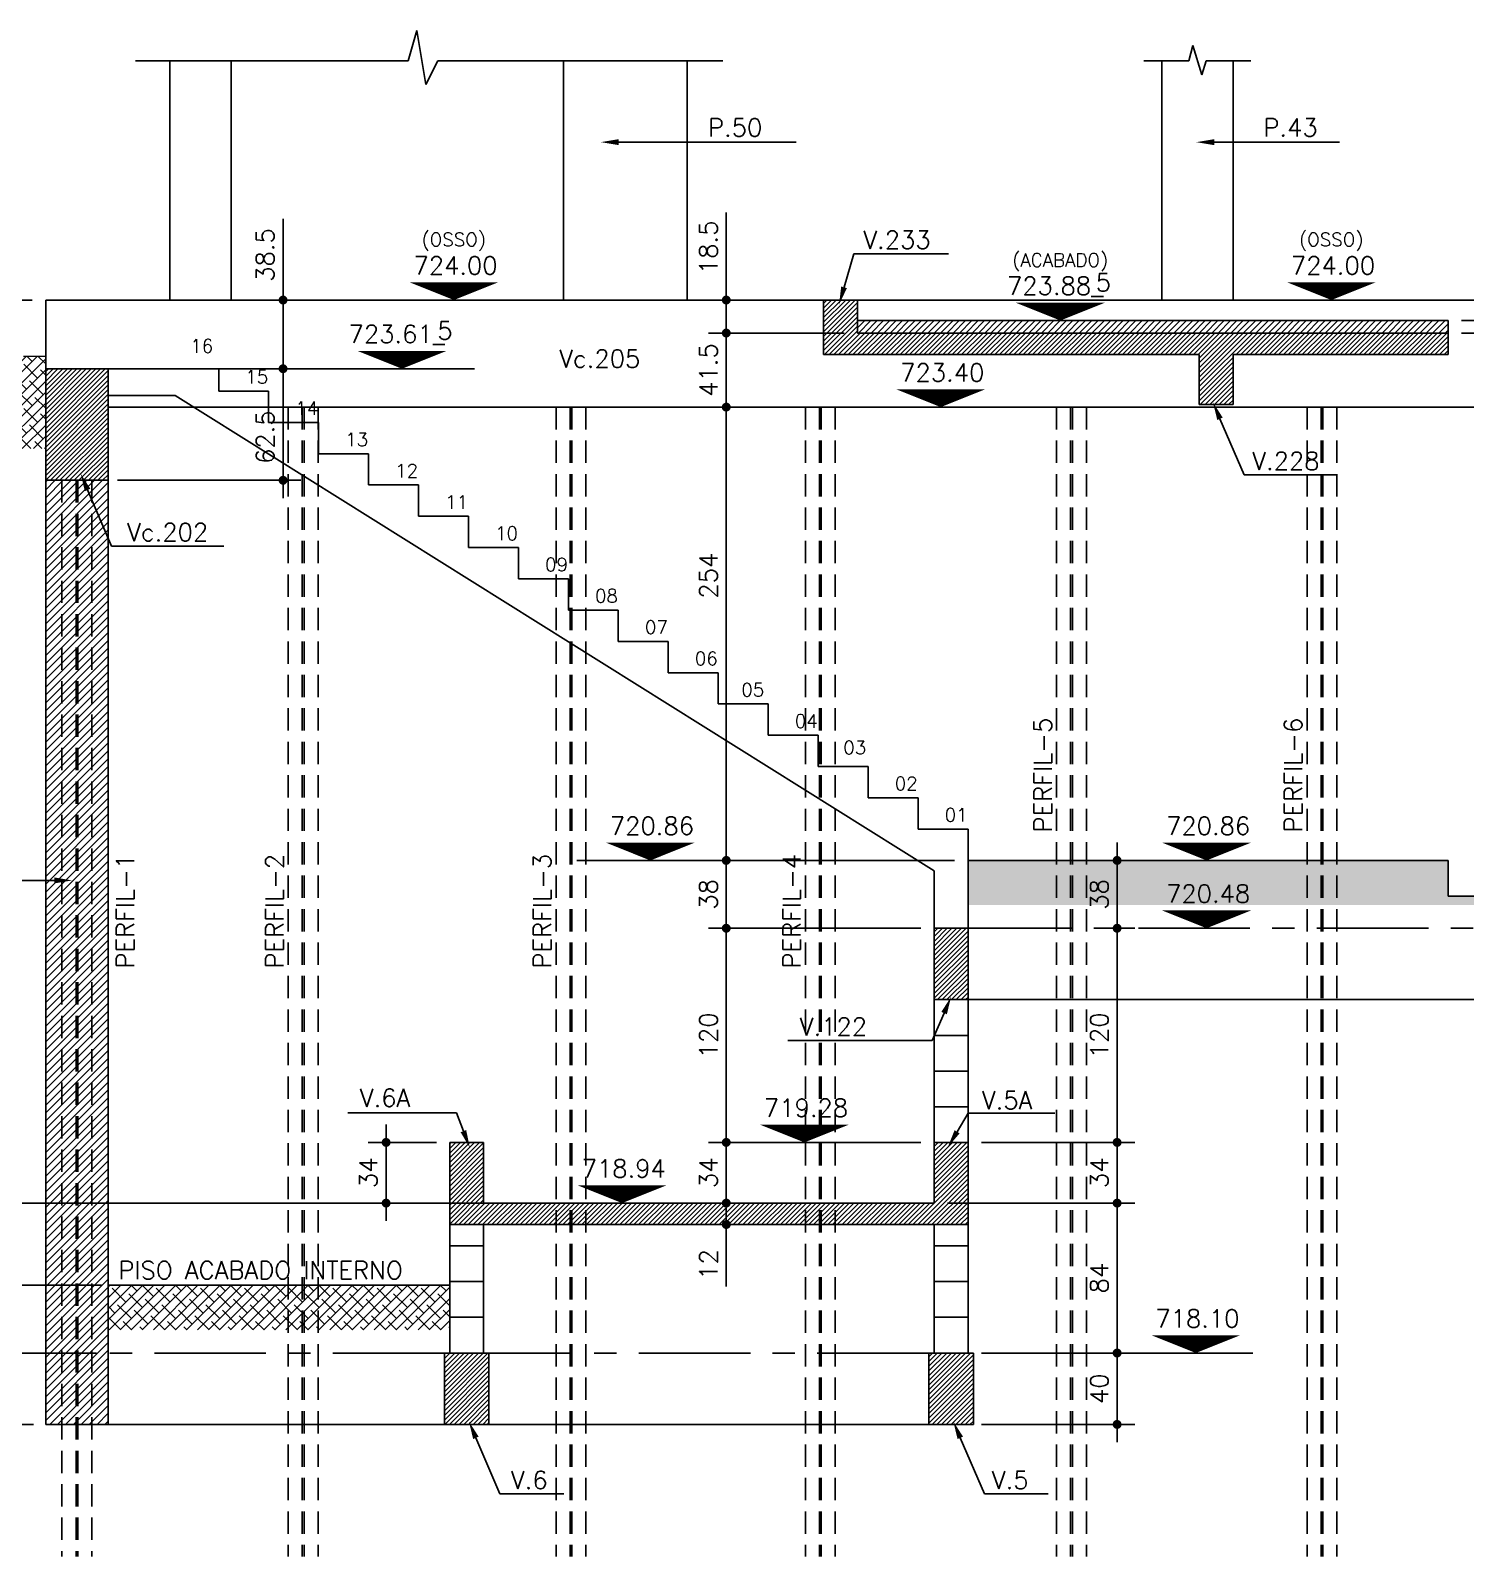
# Model space of a CAD drawing. Header units: inches. Extents: x 0 to 5940, y 0 to 4205.
# Drawn here: x 965 to 1770, y 1362 to 2217 of the extents above; entities that cross this region are included whole.
import ezdxf
from ezdxf.enums import TextEntityAlignment as Align

# ---------------------------------------------------------------- set-up
doc = ezdxf.new("R2010")
doc.units = ezdxf.units.IN
doc.header["$LTSCALE"] = 50
doc.header["$MEASUREMENT"] = 0
doc.linetypes.add('CENTER', pattern=[2, 1.25, -0.25, 0.25, -0.25])
doc.linetypes.add('HIDDEN', pattern=[0.375, 0.25, -0.125])
for name, color, linetype in [('ATERRO', 253, 'Continuous'), ('CORTES', 2, 'Continuous'), ('COTA', 6, 'Continuous'), ('NIVEL', 3, 'Continuous'), ('TEXTO', 3, 'Continuous'), ('TEXTO_PERFIL', 4, 'Continuous'), ('VISTAS', 2, 'Continuous')]:
    doc.layers.add(name, color=color, linetype=linetype)
doc.styles.add('060CL', font='simplex.shx', dxfattribs={"height": 11.25})
doc.styles.add('ROMANS', font='romans.shx')
doc.dimstyles.new('COTA_50', dxfattribs={"dimscale": 5, "dimtxt": 2, "dimasz": 1, "dimexe": 2, "dimexo": 1.5, "dimgap": 1, "dimtad": 1, "dimzin": 12, "dimdsep": 46, "dimtxsty": 'ROMANS', "dimblk1": 'COTA', "dimblk2": 'COTA', "dimsah": 1, "dimcen": -4, "dimdle": 1.5, "dimclrd": 6, "dimclre": 6, "dimclrt": 3, "dimadec": 0, "dimazin": 0, "dimtfac": 1, "dimtofl": 0, "dimtmove": 0, "dimatfit": 3, "dimldrblk": 'COTA', "dimfxl": 1, "dimtolj": 1, "dimtzin": 12, "dimarcsym": 0})
pattern_1 = [(45, (6556.4943, 12262.44), (-1.3258252, 1.3258252), [])]

# ---------------------------------------------------------------- blocks, each defined once
blk = doc.blocks.new('COTA')
at = {"layer": 'COTA'}
for p, q in [((0, -2), (0, 2)), ((2, 0), (-2, 0))]:
    blk.add_line(p, q, dxfattribs=at)
at = {"layer": 'COTA', "const_width": 0.5}
blk.add_lwpolyline([(-0.25, 0, 1), (0.25, 0, 1)], format="xyb", close=True, dxfattribs=at)
blk = doc.blocks.new('*D59')
at = {"layer": 'COTA', "color": 6, "lineweight": -2, "transparency": 16777216}
for p, q in [((1826.95, 2071.35), (1826.95, 2076.35)), ((1820.54, 2066.35), (1836.95, 2066.35)), ((1767.48, 2047.85), (1836.95, 2047.85)), ((1826.95, 2042.85), (1826.95, 1998.8))]:
    blk.add_line(p, q, dxfattribs=at)
at = {"layer": 'Defpoints', "color": 0, "transparency": 16777216}
for p in [(1813.04, 2066.35), (1759.98, 2047.85), (1826.95, 2047.85)]:
    blk.add_point(p, dxfattribs=at)
at = {"layer": 'COTA', "color": 6, "lineweight": -2, "transparency": 16777216, "xscale": 5, "yscale": 5, "zscale": 5}
for p, rotation in [((1826.95, 2066.35), 270), ((1826.95, 2047.85), 90)]:
    blk.add_blockref('COTA', p, dxfattribs=dict(at, rotation=rotation))
at = {"layer": 'COTA', "color": 3, "transparency": 16777216, "insert": (1816.95, 2018.33), "char_height": 10, "attachment_point": 5, "rotation": 90, "style": 'ROMANS'}
blk.add_mtext('\\A1;18.5', dxfattribs=at)
blk = doc.blocks.new('*D65')
at = {"layer": 'COTA', "color": 6, "lineweight": -2, "transparency": 16777216}
for p, q in [((1464.45, 1594.35), (1345.44, 1594.35)), ((1355.44, 1565.35), (1355.44, 1589.35)), ((1358.58, 1560.35), (1345.44, 1560.35))]:
    blk.add_line(p, q, dxfattribs=at)
at = {"layer": 'Defpoints', "color": 0, "transparency": 16777216}
for p in [(1355.44, 1594.35), (1471.95, 1594.35), (1366.08, 1560.35)]:
    blk.add_point(p, dxfattribs=at)
at = {"layer": 'COTA', "color": 6, "lineweight": -2, "transparency": 16777216, "xscale": 5, "yscale": 5, "zscale": 5}
for p, rotation in [((1355.44, 1594.35), 90), ((1355.44, 1560.35), 270)]:
    blk.add_blockref('COTA', p, dxfattribs=dict(at, rotation=rotation))
at = {"layer": 'COTA', "color": 3, "transparency": 16777216, "insert": (1345.44, 1577.35), "char_height": 10, "attachment_point": 5, "rotation": 90, "style": 'ROMANS'}
blk.add_mtext('\\A1;34', dxfattribs=at)
blk = doc.blocks.new('*D66')
at = {"layer": 'COTA', "color": 6, "lineweight": -2, "transparency": 16777216}
for p, q in [((1567.55, 1714.35), (1584.51, 1714.35)), ((1574.51, 1599.35), (1574.51, 1709.35)), ((1554.82, 1594.35), (1584.51, 1594.35))]:
    blk.add_line(p, q, dxfattribs=at)
at = {"layer": 'Defpoints', "color": 0, "transparency": 16777216}
for p in [(1560.05, 1714.35), (1574.51, 1714.35), (1547.32, 1594.35)]:
    blk.add_point(p, dxfattribs=at)
at = {"layer": 'COTA', "color": 6, "lineweight": -2, "transparency": 16777216, "xscale": 5, "yscale": 5, "zscale": 5}
for p, rotation in [((1574.51, 1714.35), 90), ((1574.51, 1594.35), 270)]:
    blk.add_blockref('COTA', p, dxfattribs=dict(at, rotation=rotation))
at = {"layer": 'COTA', "color": 3, "transparency": 16777216, "insert": (1564.51, 1654.35), "char_height": 10, "attachment_point": 5, "rotation": 90, "style": 'ROMANS'}
blk.add_mtext('\\A1;120', dxfattribs=at)
blk = doc.blocks.new('*D67')
at = {"layer": 'COTA', "color": 6, "lineweight": -2, "transparency": 16777216}
for p, q in [((1577.43, 1752.35), (1564.51, 1752.35)), ((1574.51, 1719.35), (1574.51, 1747.35)), ((1577.43, 1714.35), (1564.51, 1714.35))]:
    blk.add_line(p, q, dxfattribs=at)
at = {"layer": 'Defpoints', "color": 0, "transparency": 16777216}
for p in [(1574.51, 1752.35), (1584.93, 1752.35), (1584.93, 1714.35)]:
    blk.add_point(p, dxfattribs=at)
at = {"layer": 'COTA', "color": 6, "lineweight": -2, "transparency": 16777216, "xscale": 5, "yscale": 5, "zscale": 5}
for p, rotation in [((1574.51, 1752.35), 90), ((1574.51, 1714.35), 270)]:
    blk.add_blockref('COTA', p, dxfattribs=dict(at, rotation=rotation))
at = {"layer": 'COTA', "color": 3, "transparency": 16777216, "insert": (1564.51, 1733.35), "char_height": 10, "attachment_point": 5, "rotation": 90, "style": 'ROMANS'}
blk.add_mtext('\\A1;38', dxfattribs=at)
blk = doc.blocks.new('*D68')
at = {"layer": 'COTA', "color": 6, "lineweight": -2, "transparency": 16777216}
for p, q in [((1498.45, 1476.35), (1584.51, 1476.35)), ((1574.51, 1471.35), (1574.51, 1441.35)), ((1498.45, 1436.35), (1584.51, 1436.35))]:
    blk.add_line(p, q, dxfattribs=at)
at = {"layer": 'Defpoints', "color": 0, "transparency": 16777216}
for p in [(1490.95, 1476.35), (1490.95, 1436.35), (1574.51, 1436.35)]:
    blk.add_point(p, dxfattribs=at)
at = {"layer": 'COTA', "color": 6, "lineweight": -2, "transparency": 16777216, "xscale": 5, "yscale": 5, "zscale": 5}
for p, rotation in [((1574.51, 1476.35), 90), ((1574.51, 1436.35), 270)]:
    blk.add_blockref('COTA', p, dxfattribs=dict(at, rotation=rotation))
at = {"layer": 'COTA', "color": 3, "transparency": 16777216, "insert": (1564.51, 1456.35), "char_height": 10, "attachment_point": 5, "rotation": 90, "style": 'ROMANS'}
blk.add_mtext('\\A1;40', dxfattribs=at)
blk = doc.blocks.new('*D69')
at = {"layer": 'COTA', "color": 6, "lineweight": -2, "transparency": 16777216}
for p, q in [((1355.44, 2071.35), (1355.44, 2115.4)), ((1362.27, 2066.35), (1345.44, 2066.35)), ((1362.27, 2047.85), (1345.44, 2047.85)), ((1355.44, 2042.85), (1355.44, 2037.85))]:
    blk.add_line(p, q, dxfattribs=at)
at = {"layer": 'Defpoints', "color": 0, "transparency": 16777216}
for p in [(1355.44, 2066.35), (1369.77, 2066.35), (1369.77, 2047.85)]:
    blk.add_point(p, dxfattribs=at)
at = {"layer": 'COTA', "color": 6, "lineweight": -2, "transparency": 16777216, "xscale": 5, "yscale": 5, "zscale": 5}
for p, rotation in [((1355.44, 2066.35), 270), ((1355.44, 2047.85), 90)]:
    blk.add_blockref('COTA', p, dxfattribs=dict(at, rotation=rotation))
at = {"layer": 'COTA', "color": 3, "transparency": 16777216, "insert": (1345.44, 2095.87), "char_height": 10, "attachment_point": 5, "rotation": 90, "style": 'ROMANS'}
blk.add_mtext('\\A1;18.5', dxfattribs=at)
blk = doc.blocks.new('*D70')
at = {"layer": 'COTA', "color": 6, "lineweight": -2, "transparency": 16777216}
for p, q in [((1012.36, 2027.85), (1117.03, 2027.85)), ((1107.03, 2022.85), (1107.03, 1970.35)), ((1014.17, 1965.35), (1117.03, 1965.35))]:
    blk.add_line(p, q, dxfattribs=at)
at = {"layer": 'Defpoints', "color": 0, "transparency": 16777216}
for p in [(1004.86, 2027.85), (1006.67, 1965.35), (1107.03, 1965.35)]:
    blk.add_point(p, dxfattribs=at)
at = {"layer": 'COTA', "color": 6, "lineweight": -2, "transparency": 16777216, "xscale": 5, "yscale": 5, "zscale": 5}
for p, rotation in [((1107.03, 2027.85), 90), ((1107.03, 1965.35), 270)]:
    blk.add_blockref('COTA', p, dxfattribs=dict(at, rotation=rotation))
at = {"layer": 'COTA', "color": 3, "transparency": 16777216, "insert": (1097.03, 1989.48), "char_height": 10, "attachment_point": 5, "rotation": 90, "style": 'ROMANS'}
blk.add_mtext('\\A1;62.5', dxfattribs=at)
blk = doc.blocks.new('*D71')
at = {"layer": 'COTA', "color": 6, "lineweight": -2, "transparency": 16777216}
for p, q in [((1107.03, 2066.35), (1107.03, 2111.83)), ((1102.82, 2066.35), (1117.03, 2066.35)), ((1107.03, 2032.85), (1107.03, 2061.35)), ((1102.82, 2027.85), (1117.03, 2027.85))]:
    blk.add_line(p, q, dxfattribs=at)
at = {"layer": 'Defpoints', "color": 0, "transparency": 16777216}
for p in [(1095.32, 2066.35), (1107.03, 2066.35), (1095.32, 2027.85)]:
    blk.add_point(p, dxfattribs=at)
at = {"layer": 'COTA', "color": 6, "lineweight": -2, "transparency": 16777216, "xscale": 5, "yscale": 5, "zscale": 5}
for p, rotation in [((1107.03, 2066.35), 90), ((1107.03, 2027.85), 270)]:
    blk.add_blockref('COTA', p, dxfattribs=dict(at, rotation=rotation))
at = {"layer": 'COTA', "color": 3, "transparency": 16777216, "insert": (1097.03, 2091.59), "char_height": 10, "attachment_point": 5, "rotation": 90, "style": 'ROMANS'}
blk.add_mtext('\\A1;38.5', dxfattribs=at)
blk = doc.blocks.new('*D72')
at = {"layer": 'COTA', "color": 6, "lineweight": -2, "transparency": 16777216}
for p, q in [((966.48, 2066.35), (815.33, 2066.35)), ((825.33, 1997.85), (825.33, 2061.35)), ((830.54, 1992.85), (835.33, 1992.85))]:
    blk.add_line(p, q, dxfattribs=at)
at = {"layer": 'Defpoints', "color": 0, "transparency": 16777216}
for p in [(825.33, 2066.35), (973.98, 2066.35), (823.04, 1992.85)]:
    blk.add_point(p, dxfattribs=at)
at = {"layer": 'COTA', "color": 6, "lineweight": -2, "transparency": 16777216, "xscale": 5, "yscale": 5, "zscale": 5}
for p, rotation in [((825.33, 2066.35), 90), ((825.33, 1992.85), 270)]:
    blk.add_blockref('COTA', p, dxfattribs=dict(at, rotation=rotation))
at = {"layer": 'COTA', "color": 3, "transparency": 16777216, "insert": (815.33, 2036.3), "char_height": 10, "attachment_point": 5, "rotation": 90, "style": 'ROMANS'}
blk.add_mtext('\\A1;73.5', dxfattribs=at)
blk = doc.blocks.new('*D74')
at = {"layer": 'COTA', "color": 6, "lineweight": -2, "transparency": 16777216}
for p, q in [((915.08, 1514.35), (728.93, 1514.35)), ((738.93, 1509.35), (738.93, 1481.35)), ((1002.55, 1476.35), (728.93, 1476.35))]:
    blk.add_line(p, q, dxfattribs=at)
at = {"layer": 'Defpoints', "color": 0, "transparency": 16777216}
for p in [(922.58, 1514.35), (738.93, 1476.35), (1010.05, 1476.35)]:
    blk.add_point(p, dxfattribs=at)
at = {"layer": 'COTA', "color": 6, "lineweight": -2, "transparency": 16777216, "xscale": 5, "yscale": 5, "zscale": 5}
for p, rotation in [((738.93, 1514.35), 90), ((738.93, 1476.35), 270)]:
    blk.add_blockref('COTA', p, dxfattribs=dict(at, rotation=rotation))
at = {"layer": 'COTA', "color": 3, "transparency": 16777216, "insert": (728.93, 1495.35), "char_height": 10, "attachment_point": 5, "rotation": 90, "style": 'ROMANS'}
blk.add_mtext('\\A1;38', dxfattribs=at)
blk = doc.blocks.new('*D75')
at = {"layer": 'COTA', "color": 6, "lineweight": -2, "transparency": 16777216}
for p, q in [((1002.55, 1476.35), (728.93, 1476.35)), ((738.93, 1471.35), (738.93, 1441.35)), ((967.14, 1436.35), (728.93, 1436.35))]:
    blk.add_line(p, q, dxfattribs=at)
at = {"layer": 'Defpoints', "color": 0, "transparency": 16777216}
for p in [(1010.05, 1476.35), (738.93, 1436.35), (974.64, 1436.35)]:
    blk.add_point(p, dxfattribs=at)
at = {"layer": 'COTA', "color": 6, "lineweight": -2, "transparency": 16777216, "xscale": 5, "yscale": 5, "zscale": 5}
for p, rotation in [((738.93, 1476.35), 90), ((738.93, 1436.35), 270)]:
    blk.add_blockref('COTA', p, dxfattribs=dict(at, rotation=rotation))
at = {"layer": 'COTA', "color": 3, "transparency": 16777216, "insert": (728.93, 1456.35), "char_height": 10, "attachment_point": 5, "rotation": 90, "style": 'ROMANS'}
blk.add_mtext('\\A1;40', dxfattribs=at)
blk = doc.blocks.new('*D79')
at = {"layer": 'COTA', "color": 6, "lineweight": -2, "transparency": 16777216}
for p, q in [((1421.45, 2047.85), (1345.44, 2047.85)), ((1355.44, 2042.85), (1355.44, 2011.35)), ((1353.84, 2006.35), (1345.44, 2006.35))]:
    blk.add_line(p, q, dxfattribs=at)
at = {"layer": 'Defpoints', "color": 0, "transparency": 16777216}
for p in [(1428.95, 2047.85), (1355.44, 2006.35), (1361.34, 2006.35)]:
    blk.add_point(p, dxfattribs=at)
at = {"layer": 'COTA', "color": 6, "lineweight": -2, "transparency": 16777216, "xscale": 5, "yscale": 5, "zscale": 5}
for p, rotation in [((1355.44, 2047.85), 90), ((1355.44, 2006.35), 270)]:
    blk.add_blockref('COTA', p, dxfattribs=dict(at, rotation=rotation))
at = {"layer": 'COTA', "color": 3, "transparency": 16777216, "insert": (1345.44, 2027.1), "char_height": 10, "attachment_point": 5, "rotation": 90, "style": 'ROMANS'}
blk.add_mtext('\\A1;41.5', dxfattribs=at)
blk = doc.blocks.new('*D83')
at = {"layer": 'COTA', "color": 6, "lineweight": -2, "transparency": 16777216}
for p, q in [((1799.71, 2059.85), (1799.71, 2064.85)), ((1767.48, 2054.85), (1809.71, 2054.85)), ((1767.48, 2047.85), (1809.71, 2047.85)), ((1799.71, 2042.85), (1799.71, 2021.18))]:
    blk.add_line(p, q, dxfattribs=at)
at = {"layer": 'Defpoints', "color": 0, "transparency": 16777216}
for p in [(1759.98, 2054.85), (1759.98, 2047.85), (1799.71, 2047.85)]:
    blk.add_point(p, dxfattribs=at)
at = {"layer": 'COTA', "color": 6, "lineweight": -2, "transparency": 16777216, "xscale": 5, "yscale": 5, "zscale": 5}
for p, rotation in [((1799.71, 2054.85), 270), ((1799.71, 2047.85), 90)]:
    blk.add_blockref('COTA', p, dxfattribs=dict(at, rotation=rotation))
at = {"layer": 'COTA', "color": 3, "transparency": 16777216, "insert": (1789.71, 2029.52), "char_height": 10, "attachment_point": 5, "rotation": 90, "style": 'ROMANS'}
blk.add_mtext('\\A1;7', dxfattribs=at)
blk = doc.blocks.new('*D84')
at = {"layer": 'COTA', "color": 6, "lineweight": -2, "transparency": 16777216}
for p, q in [((1799.71, 2071.35), (1799.71, 2115.4)), ((1795.75, 2066.35), (1809.71, 2066.35)), ((1767.48, 2054.85), (1809.71, 2054.85)), ((1799.71, 2049.85), (1799.71, 2044.85))]:
    blk.add_line(p, q, dxfattribs=at)
at = {"layer": 'Defpoints', "color": 0, "transparency": 16777216}
for p in [(1788.25, 2066.35), (1799.71, 2066.35), (1759.98, 2054.85)]:
    blk.add_point(p, dxfattribs=at)
at = {"layer": 'COTA', "color": 6, "lineweight": -2, "transparency": 16777216, "xscale": 5, "yscale": 5, "zscale": 5}
for p, rotation in [((1799.71, 2066.35), 270), ((1799.71, 2054.85), 90)]:
    blk.add_blockref('COTA', p, dxfattribs=dict(at, rotation=rotation))
at = {"layer": 'COTA', "color": 3, "transparency": 16777216, "insert": (1789.71, 2095.87), "char_height": 10, "attachment_point": 5, "rotation": 90, "style": 'ROMANS'}
blk.add_mtext('\\A1;11.5', dxfattribs=at)
blk = doc.blocks.new('*D106')
at = {"layer": 'COTA', "color": 6, "lineweight": -2, "transparency": 16777216}
for p, q in [((1220.65, 1560.35), (852.42, 1560.35)), ((862.42, 1519.35), (862.42, 1555.35)), ((1005.19, 1514.35), (852.42, 1514.35))]:
    blk.add_line(p, q, dxfattribs=at)
at = {"layer": 'Defpoints', "color": 0, "transparency": 16777216}
for p in [(862.42, 1560.35), (1228.15, 1560.35), (1012.69, 1514.35)]:
    blk.add_point(p, dxfattribs=at)
at = {"layer": 'COTA', "color": 6, "lineweight": -2, "transparency": 16777216, "xscale": 5, "yscale": 5, "zscale": 5}
for p, rotation in [((862.42, 1560.35), 90), ((862.42, 1514.35), 270)]:
    blk.add_blockref('COTA', p, dxfattribs=dict(at, rotation=rotation))
at = {"layer": 'COTA', "color": 3, "transparency": 16777216, "insert": (852.42, 1537.35), "char_height": 10, "attachment_point": 5, "rotation": 90, "style": 'ROMANS'}
blk.add_mtext('\\A1;46', dxfattribs=at)
blk = doc.blocks.new('*D111')
at = {"layer": 'COTA', "color": 6, "lineweight": -2, "transparency": 16777216}
for p, q in [((1464.45, 1714.35), (1345.44, 1714.35)), ((1355.44, 1599.35), (1355.44, 1709.35)), ((1464.45, 1594.35), (1345.44, 1594.35))]:
    blk.add_line(p, q, dxfattribs=at)
at = {"layer": 'Defpoints', "color": 0, "transparency": 16777216}
for p in [(1355.44, 1714.35), (1471.95, 1714.35), (1471.95, 1594.35)]:
    blk.add_point(p, dxfattribs=at)
at = {"layer": 'COTA', "color": 6, "lineweight": -2, "transparency": 16777216, "xscale": 5, "yscale": 5, "zscale": 5}
for p, rotation in [((1355.44, 1714.35), 90), ((1355.44, 1594.35), 270)]:
    blk.add_blockref('COTA', p, dxfattribs=dict(at, rotation=rotation))
at = {"layer": 'COTA', "color": 3, "transparency": 16777216, "insert": (1345.44, 1654.35), "char_height": 10, "attachment_point": 5, "rotation": 90, "style": 'ROMANS'}
blk.add_mtext('\\A1;120', dxfattribs=at)
blk = doc.blocks.new('*D112')
at = {"layer": 'COTA', "color": 6, "lineweight": -2, "transparency": 16777216}
for p, q in [((1483.45, 1752.35), (1345.44, 1752.35)), ((1355.44, 1719.35), (1355.44, 1747.35)), ((1464.45, 1714.35), (1345.44, 1714.35))]:
    blk.add_line(p, q, dxfattribs=at)
at = {"layer": 'Defpoints', "color": 0, "transparency": 16777216}
for p in [(1355.44, 1752.35), (1490.95, 1752.35), (1471.95, 1714.35)]:
    blk.add_point(p, dxfattribs=at)
at = {"layer": 'COTA', "color": 6, "lineweight": -2, "transparency": 16777216, "xscale": 5, "yscale": 5, "zscale": 5}
for p, rotation in [((1355.44, 1752.35), 90), ((1355.44, 1714.35), 270)]:
    blk.add_blockref('COTA', p, dxfattribs=dict(at, rotation=rotation))
at = {"layer": 'COTA', "color": 3, "transparency": 16777216, "insert": (1345.44, 1733.35), "char_height": 10, "attachment_point": 5, "rotation": 90, "style": 'ROMANS'}
blk.add_mtext('\\A1;38', dxfattribs=at)
blk = doc.blocks.new('*D113')
at = {"layer": 'COTA', "color": 6, "lineweight": -2, "transparency": 16777216}
for p, q in [((1368.4, 2006.35), (1345.44, 2006.35)), ((1355.44, 1757.35), (1355.44, 2001.35)), ((1368.4, 1752.35), (1345.44, 1752.35))]:
    blk.add_line(p, q, dxfattribs=at)
at = {"layer": 'Defpoints', "color": 0, "transparency": 16777216}
for p in [(1355.44, 2006.35), (1375.9, 2006.35), (1375.9, 1752.35)]:
    blk.add_point(p, dxfattribs=at)
at = {"layer": 'COTA', "color": 6, "lineweight": -2, "transparency": 16777216, "xscale": 5, "yscale": 5, "zscale": 5}
for p, rotation in [((1355.44, 2006.35), 90), ((1355.44, 1752.35), 270)]:
    blk.add_blockref('COTA', p, dxfattribs=dict(at, rotation=rotation))
at = {"layer": 'COTA', "color": 3, "transparency": 16777216, "insert": (1345.44, 1911.9), "char_height": 10, "attachment_point": 5, "rotation": 90, "style": 'ROMANS'}
blk.add_mtext('\\A1;254', dxfattribs=at)
blk = doc.blocks.new('*D123')
at = {"layer": 'COTA', "color": 6, "lineweight": -2, "transparency": 16777216}
for p, q in [((1192.95, 1594.35), (1154.8, 1594.35)), ((1164.8, 1589.35), (1164.8, 1565.35)), ((1160.16, 1560.35), (1154.8, 1560.35))]:
    blk.add_line(p, q, dxfattribs=at)
at = {"layer": 'Defpoints', "color": 0, "transparency": 16777216}
for p in [(1200.45, 1594.35), (1164.8, 1560.35), (1167.66, 1560.35)]:
    blk.add_point(p, dxfattribs=at)
at = {"layer": 'COTA', "color": 6, "lineweight": -2, "transparency": 16777216, "xscale": 5, "yscale": 5, "zscale": 5}
for p, rotation in [((1164.8, 1594.35), 90), ((1164.8, 1560.35), 270)]:
    blk.add_blockref('COTA', p, dxfattribs=dict(at, rotation=rotation))
at = {"layer": 'COTA', "color": 3, "transparency": 16777216, "insert": (1154.8, 1577.35), "char_height": 10, "attachment_point": 5, "rotation": 90, "style": 'ROMANS'}
blk.add_mtext('\\A1;34', dxfattribs=at)
blk = doc.blocks.new('*D124')
at = {"layer": 'COTA', "color": 6, "lineweight": -2, "transparency": 16777216}
for p, q in [((1355.44, 1565.35), (1355.44, 1570.35)), ((1349.18, 1560.35), (1365.44, 1560.35)), ((1349.18, 1548.35), (1365.44, 1548.35)), ((1355.44, 1543.35), (1355.44, 1513.59))]:
    blk.add_line(p, q, dxfattribs=at)
at = {"layer": 'Defpoints', "color": 0, "transparency": 16777216}
for p in [(1341.68, 1560.35), (1341.68, 1548.35), (1355.44, 1548.35)]:
    blk.add_point(p, dxfattribs=at)
at = {"layer": 'COTA', "color": 6, "lineweight": -2, "transparency": 16777216, "xscale": 5, "yscale": 5, "zscale": 5}
for p, rotation in [((1355.44, 1560.35), 270), ((1355.44, 1548.35), 90)]:
    blk.add_blockref('COTA', p, dxfattribs=dict(at, rotation=rotation))
at = {"layer": 'COTA', "color": 3, "transparency": 16777216, "insert": (1345.44, 1525.97), "char_height": 10, "attachment_point": 5, "rotation": 90, "style": 'ROMANS'}
blk.add_mtext('\\A1;12', dxfattribs=at)
blk = doc.blocks.new('*D125')
at = {"layer": 'COTA', "color": 6, "lineweight": -2, "transparency": 16777216}
for p, q in [((1479.45, 1560.35), (1584.51, 1560.35)), ((1574.51, 1555.35), (1574.51, 1481.35)), ((1498.45, 1476.35), (1584.51, 1476.35))]:
    blk.add_line(p, q, dxfattribs=at)
at = {"layer": 'Defpoints', "color": 0, "transparency": 16777216}
for p in [(1471.95, 1560.35), (1490.95, 1476.35), (1574.51, 1476.35)]:
    blk.add_point(p, dxfattribs=at)
at = {"layer": 'COTA', "color": 6, "lineweight": -2, "transparency": 16777216, "xscale": 5, "yscale": 5, "zscale": 5}
for p, rotation in [((1574.51, 1560.35), 90), ((1574.51, 1476.35), 270)]:
    blk.add_blockref('COTA', p, dxfattribs=dict(at, rotation=rotation))
at = {"layer": 'COTA', "color": 3, "transparency": 16777216, "insert": (1564.51, 1518.35), "char_height": 10, "attachment_point": 5, "rotation": 90, "style": 'ROMANS'}
blk.add_mtext('\\A1;84', dxfattribs=at)
blk = doc.blocks.new('*D126')
at = {"layer": 'COTA', "color": 6, "lineweight": -2, "transparency": 16777216}
for p, q in [((1498.45, 1594.35), (1584.51, 1594.35)), ((1574.51, 1565.35), (1574.51, 1589.35)), ((1479.45, 1560.35), (1584.51, 1560.35))]:
    blk.add_line(p, q, dxfattribs=at)
at = {"layer": 'Defpoints', "color": 0, "transparency": 16777216}
for p in [(1490.95, 1594.35), (1574.51, 1594.35), (1471.95, 1560.35)]:
    blk.add_point(p, dxfattribs=at)
at = {"layer": 'COTA', "color": 6, "lineweight": -2, "transparency": 16777216, "xscale": 5, "yscale": 5, "zscale": 5}
for p, rotation in [((1574.51, 1594.35), 90), ((1574.51, 1560.35), 270)]:
    blk.add_blockref('COTA', p, dxfattribs=dict(at, rotation=rotation))
at = {"layer": 'COTA', "color": 3, "transparency": 16777216, "insert": (1564.51, 1577.35), "char_height": 10, "attachment_point": 5, "rotation": 90, "style": 'ROMANS'}
blk.add_mtext('\\A1;34', dxfattribs=at)

msp = doc.modelspace()

# ---------------------------------------------------------------- hatches: boundary and pattern name
at = {"layer": 'ATERRO'}
h = msp.add_hatch(dxfattribs=at)
h.set_pattern_fill('ANSI38', color=256, scale=35)
h.set_pattern_definition([(45, (6556.4943, 12262.44), (-3.0935922, 3.0935922), []), (135, (6556.4943, 12262.44), (-9.2807765, 3.0935922), [10.9375, -6.5625])])
h.paths.add_polyline_path([(973.98, 2034.851), (896.029, 2033.851), (451.827, 2008.351), (255.428, 2008.351), (255.428, 1983.132), (973.98, 1983.132)])
h = msp.add_hatch(dxfattribs=at)
h.set_pattern_fill('ANSI38', color=256, scale=35)
h.paths.add_polyline_path([(2976.48, 1752.351), (2990.48, 1752.351), (2990.48, 1757.351), (2632.48, 1757.351), (2632.48, 1752.351), (1946.48, 1752.351), (1946.48, 1732.351), (1759.98, 1732.351), (1759.98, 1752.351), (1490.946, 1752.351), (1490.946, 1727.351), (2976.48, 1727.351)])
h = msp.add_hatch(dxfattribs=at)
h.set_pattern_fill('ANSI38', color=256, scale=35)
h.set_pattern_definition([(45, (6556.4943, 12264.44), (-3.0935922, 3.0935922), []), (135, (6556.4943, 12264.44), (-9.2807765, 3.0935922), [10.9375, -6.5625])])
h.paths.add_polyline_path([(1200.446, 1489.351), (1200.446, 1514.351), (1008.98, 1514.351), (1008.98, 1489.351)])
at = {"layer": 'COTA', "transparency": 33554687}
h = msp.add_hatch(dxfattribs=at)
h.set_pattern_fill('ANSI31', color=256)
h.paths.add_polyline_path([(1337.939, 1365.349), (1337.939, 1386.539), (1352.939, 1386.539), (1352.939, 1365.349)], flags=9)
at = {"layer": 'VISTAS'}
h = msp.add_hatch(dxfattribs=at)
h.set_pattern_fill('ANSI31', color=252, scale=15)
h.set_pattern_definition(pattern_1)
h.paths.add_polyline_path([(1428.946, 2047.851), (1428.946, 2066.351), (1409.946, 2066.351), (1409.946, 2035.851), (1620.48, 2035.851), (1620.48, 2007.851), (1639.48, 2007.851), (1639.48, 2035.851), (1759.98, 2035.851), (1759.98, 2047.851)])
h = msp.add_hatch(dxfattribs=at)
h.set_pattern_fill('ANSI31', color=253, scale=20)
h.set_pattern_definition([(45, (-30538.57, 12849.0712), (-1.76776695, 1.76776695), [])])
h.paths.add_polyline_path([(1428.946, 2054.851), (1428.946, 2047.851), (1759.98, 2047.851), (1759.98, 2054.851)])
h = msp.add_hatch(dxfattribs=at)
h.set_pattern_fill('ANSI31', color=252, scale=15)
h.set_pattern_definition(pattern_1)
h.paths.add_polyline_path([(1008.98, 2027.851), (973.98, 2027.851), (973.98, 1965.351), (1008.98, 1965.351)])
h = msp.add_hatch(dxfattribs=at)
h.set_pattern_fill('ANSI31', color=253, scale=25)
h.set_pattern_definition([(45, (6556.4943, 12262.44), (-2.2097087, 2.2097087), [])])
h.paths.add_polyline_path([(1008.98, 1965.351), (973.98, 1965.351), (973.98, 1436.351), (1008.98, 1436.351)])
h = msp.add_hatch(dxfattribs=at)
h.set_pattern_fill('ANSI31', color=252, scale=15)
h.set_pattern_definition([(45, (6556.4943, 12227.44), (-1.3258252, 1.3258252), [])])
h.paths.add_polyline_path([(1471.946, 1714.351), (1471.946, 1674.351), (1490.946, 1674.351), (1490.946, 1714.351)])
h = msp.add_hatch(dxfattribs=at)
h.set_pattern_fill('ANSI31', color=252, scale=15)
h.set_pattern_definition([(45, (0, 178.407), (-1.3258252, 1.3258252), [])])
h.paths.add_polyline_path([(1219.446, 1594.351), (1219.446, 1560.351), (1471.946, 1560.351), (1471.946, 1594.351), (1490.946, 1594.351), (1490.946, 1548.351), (1471.946, 1548.351), (1219.446, 1548.351), (1200.446, 1548.351), (1200.446, 1594.351)])
h = msp.add_hatch(dxfattribs=at)
h.set_pattern_fill('ANSI31', color=252, scale=15)
h.paths.add_polyline_path([(1222.446, 1476.351), (1197.446, 1476.351), (1197.446, 1436.351), (1222.446, 1436.351)])
h = msp.add_hatch(dxfattribs=at)
h.set_pattern_fill('ANSI31', color=252, scale=15)
h.paths.add_polyline_path([(1468.946, 1436.351), (1493.946, 1436.351), (1493.946, 1476.351), (1468.946, 1476.351)])

# ---------------------------------------------------------------- linework, layer by layer
at = {"layer": 'CORTES', "color": 253}
for p, q in [((1070.946, 2027.851), (1008.98, 2027.851)), ((1070.946, 2015.321), (1070.946, 2027.851)), ((1046.624, 2012.851), (1008.98, 2012.851)), ((1046.624, 2012.851), (1471.946, 1746.569)), ((1098.946, 2015.321), (1070.946, 2015.321)), ((1098.946, 1997.791), (1098.946, 2015.321)), ((1126.946, 1997.791), (1098.946, 1997.791)), ((1126.946, 1980.261), (1126.946, 1997.791)), ((1154.946, 1980.261), (1126.946, 1980.261)), ((1154.946, 1962.731), (1154.946, 1980.261)), ((1182.946, 1962.731), (1154.946, 1962.731)), ((1182.946, 1945.201), (1182.946, 1962.731)), ((1210.946, 1945.201), (1182.946, 1945.201)), ((1210.946, 1927.671), (1210.946, 1945.201)), ((1238.946, 1927.671), (1210.946, 1927.671)), ((1238.946, 1910.141), (1238.946, 1927.671)), ((1266.946, 1910.141), (1238.946, 1910.141)), ((1266.946, 1892.611), (1266.946, 1910.141)), ((1294.946, 1892.611), (1266.946, 1892.611)), ((1294.946, 1875.081), (1294.946, 1892.611)), ((1322.946, 1875.081), (1294.946, 1875.081)), ((1322.946, 1857.551), (1322.946, 1875.081)), ((1350.946, 1857.551), (1322.946, 1857.551)), ((1350.946, 1840.021), (1350.946, 1857.551)), ((1378.946, 1840.021), (1350.946, 1840.021)), ((1378.946, 1822.491), (1378.946, 1840.021)), ((1406.946, 1822.491), (1378.946, 1822.491)), ((1406.946, 1804.961), (1406.946, 1822.491)), ((1434.946, 1804.961), (1406.946, 1804.961)), ((1434.946, 1787.431), (1434.946, 1804.961)), ((1462.946, 1787.431), (1434.946, 1787.431)), ((1462.946, 1769.901), (1462.946, 1787.431)), ((1490.946, 1769.901), (1462.946, 1769.901)), ((1490.946, 1752.351), (1490.946, 1769.901)), ((1490.946, 1714.351), (1490.946, 1769.318)), ((1471.946, 1714.351), (1471.946, 1746.569))]:
    msp.add_line(p, q, dxfattribs=at)
at = {"layer": 'COTA'}
for p, q in [((1117.03, 2027.851), (1214.255, 2027.851)), ((1345.439, 1752.351), (1271.655, 1752.351)), ((1650.539, 1476.351), (1584.515, 1476.351))]:
    msp.add_line(p, q, dxfattribs=at)
at = {"layer": 'COTA', "linetype": 'CENTER'}
for p, q in [((1948.98, 1714.351), (1490.946, 1714.351)), ((1197.446, 1476.351), (1008.98, 1476.351)), ((1468.946, 1476.351), (1222.446, 1476.351))]:
    msp.add_line(p, q, dxfattribs=at)
at = {"layer": 'NIVEL', "color": 1}
for points in [[(1202.812, 2066.351, 0, 50, 0), (1202.812, 2076.351, 50, 50, 0)], [(1694.626, 2066.351, 0, 50, 0), (1694.626, 2076.351, 50, 50, 0)], [(1542.691, 2054.851, 0, 50, 0), (1542.691, 2064.851, 50, 50, 0)], [(1662.59, 2066.351, 0, 50, 0), (1662.59, 2066.351, 50, 50, 0)], [(1591.25, 2047.851, 0, 50, 0), (1591.25, 2047.851, 50, 50, 0)], [(1173.66, 2027.851, 0, 50, 0), (1173.66, 2037.851, 50, 50, 0)], [(1475.629, 2006.351, 0, 50, 0), (1475.629, 2016.351, 50, 50, 0)], [(1443.594, 2006.351, 0, 50, 0), (1443.594, 2006.351, 50, 50, 0)], [(1312.883, 1752.351, 0, 50, 0), (1312.883, 1762.351, 50, 50, 0)], [(1624.649, 1752.351, 0, 50, 0), (1624.649, 1762.351, 50, 50, 0)], [(1624.649, 1714.351, 0, 50, 0), (1624.649, 1724.351, 50, 50, 0)], [(1399.263, 1594.351, 0, 50, 0), (1399.263, 1604.351, 50, 50, 0)], [(1297.091, 1560.351, 0, 50, 0), (1297.091, 1570.351, 50, 50, 0)], [(1618.631, 1476.351, 0, 50, 0), (1618.631, 1486.351, 50, 50, 0)]]:
    msp.add_lwpolyline(points, format="xyseb", dxfattribs=at)
at = {"layer": 'TEXTO', "color": 8}
for p, q in [((1295.109, 2154.811), (1394.636, 2154.811)), ((1628.94, 2154.811), (1699.089, 2154.811)), ((1421.466, 2073.481), (1426.961, 2092.326)), ((1479.937, 2092.326), (1426.961, 2092.326)), ((1632.173, 1999.811), (1645.652, 1968.388)), ((1697.91, 1968.388), (1645.652, 1968.388)), ((997.481, 1959.927), (1010.961, 1928.504)), ((1010.961, 1928.504), (1073.785, 1928.504)), ((978.768, 1741.158), (866.607, 1741.158)), ((1477.543, 1666.828), (1470.92, 1651.388)), ((1389.942, 1651.388), (1470.92, 1651.388)), ((1143.392, 1610.919), (1204.163, 1610.919)), ((1208.123, 1600.66), (1204.163, 1610.919)), ((1484.813, 1600.315), (1491.045, 1610.659)), ((1539.585, 1610.659), (1491.045, 1610.659)), ((1215.122, 1428.828), (1228.601, 1397.405)), ((1486.622, 1428.828), (1500.101, 1397.405)), ((1264.395, 1397.405), (1228.601, 1397.405)), ((1535.895, 1397.405), (1500.101, 1397.405))]:
    msp.add_line(p, q, dxfattribs=at)
for points in [[(1295.109, 2153.145), (1295.109, 2156.478), (1285.109, 2154.811)], [(1628.94, 2153.145), (1628.94, 2156.478), (1618.94, 2154.811)], [(1419.866, 2073.948), (1423.066, 2073.015), (1418.667, 2063.881)], [(1633.705, 2000.469), (1630.641, 1999.154), (1628.231, 2009.002)], [(999.013, 1960.584), (995.949, 1959.27), (993.539, 1969.117)], [(978.768, 1739.491), (978.768, 1742.824), (988.768, 1741.158)], [(1476.012, 1667.485), (1479.075, 1666.171), (1481.486, 1676.018)], [(1209.678, 1601.26), (1206.568, 1600.06), (1211.724, 1591.331)], [(1483.385, 1601.175), (1486.24, 1599.454), (1479.652, 1591.749)], [(1216.654, 1429.485), (1213.59, 1428.171), (1211.18, 1438.018)], [(1488.154, 1429.485), (1485.09, 1428.171), (1482.68, 1438.018)]]:
    msp.add_solid(points, dxfattribs=at)
at = {"layer": 'VISTAS', "color": 8}
for p, q in [((1177.185, 2200.351), (1181.971, 2217.359)), ((1181.971, 2217.359), (1187.013, 2187.159)), ((1614.633, 2200.351), (1616.973, 2209.046)), ((1616.973, 2209.046), (1622.014, 2192.538)), ((1024.39, 2200.351), (1177.185, 2200.351)), ((1077.926, 2200.351), (1077.926, 2066.351)), ((1187.013, 2187.159), (1193.787, 2200.351)), ((1193.787, 2200.351), (1353.445, 2200.351)), ((1264.223, 2200.351), (1264.223, 2066.351)), ((1589.479, 2200.351), (1614.633, 2200.351)), ((1622.014, 2192.538), (1624.384, 2200.351)), ((1624.384, 2200.351), (1649.48, 2200.351))]:
    msp.add_line(p, q, dxfattribs=at)
at = {"layer": 'VISTAS'}
for p, q in [((1043.482, 2066.351), (1043.482, 2200.351)), ((1333.48, 2066.351), (1333.48, 2200.351)), ((1599.48, 2066.351), (1599.48, 2200.351)), ((1639.48, 2066.351), (1639.48, 2200.351)), ((973.98, 2066.351), (973.98, 2027.851)), ((1409.946, 2066.351), (973.98, 2066.351)), ((1946.48, 2066.351), (1428.946, 2066.351)), ((1808.412, 2006.351), (1008.98, 2006.351)), ((973.98, 1965.351), (973.98, 1436.351)), ((1759.98, 1752.351), (1490.946, 1752.351)), ((1759.98, 1752.351), (1759.98, 1732.351)), ((1946.48, 1732.351), (1759.98, 1732.351)), ((1471.946, 1594.351), (1471.946, 1674.351)), ((1948.98, 1674.351), (1490.946, 1674.351)), ((1490.946, 1674.351), (1490.946, 1476.351)), ((1490.946, 1654.351), (1471.946, 1654.351)), ((1490.946, 1634.351), (1471.946, 1634.351)), ((1490.946, 1614.351), (1471.946, 1614.351)), ((1200.446, 1476.351), (1200.446, 1548.351)), ((1219.446, 1476.351), (1219.446, 1548.351)), ((1471.946, 1476.351), (1471.946, 1548.351)), ((1219.446, 1536.351), (1200.446, 1536.351)), ((1490.946, 1536.351), (1471.946, 1536.351)), ((1200.446, 1514.351), (1008.98, 1514.351)), ((1219.446, 1516.351), (1200.446, 1516.351)), ((1490.946, 1516.351), (1471.946, 1516.351)), ((1219.446, 1496.351), (1200.446, 1496.351)), ((1490.946, 1496.351), (1471.946, 1496.351)), ((1008.98, 1436.351), (973.98, 1436.351)), ((1197.446, 1436.351), (1008.98, 1436.351)), ((1468.946, 1436.351), (1222.446, 1436.351))]:
    msp.add_line(p, q, dxfattribs=at)
at = {"layer": 'VISTAS', "color": 1}
for p, q in [((1409.946, 2035.851), (1409.946, 2066.351)), ((1428.946, 2066.351), (1409.946, 2066.351)), ((1428.946, 2047.851), (1428.946, 2066.351)), ((1759.98, 2047.851), (1428.946, 2047.851)), ((1759.98, 2047.851), (1759.98, 2035.851)), ((1620.48, 2035.851), (1409.946, 2035.851)), ((1620.48, 2035.851), (1620.48, 2007.851)), ((1639.48, 2035.851), (1639.48, 2007.851)), ((1759.98, 2035.851), (1639.48, 2035.851)), ((973.98, 2027.851), (973.98, 1965.351)), ((1008.98, 2027.851), (973.98, 2027.851)), ((1008.98, 1965.351), (1008.98, 2027.851)), ((1639.48, 2007.851), (1620.48, 2007.851)), ((1008.98, 1965.351), (973.98, 1965.351)), ((1471.946, 1714.351), (1471.946, 1674.351)), ((1490.946, 1714.351), (1471.946, 1714.351)), ((1490.946, 1714.351), (1490.946, 1674.351)), ((1490.946, 1674.351), (1471.946, 1674.351)), ((1219.446, 1594.351), (1200.446, 1594.351)), ((1200.446, 1548.351), (1200.446, 1594.351)), ((1219.446, 1594.351), (1219.446, 1560.351)), ((1490.946, 1594.351), (1471.946, 1594.351)), ((1471.946, 1560.351), (1471.946, 1594.351)), ((1490.946, 1594.351), (1490.946, 1548.351)), ((1219.446, 1560.351), (1471.946, 1560.351)), ((1219.446, 1548.351), (1200.446, 1548.351)), ((1219.446, 1548.351), (1471.946, 1548.351)), ((1490.946, 1548.351), (1471.946, 1548.351)), ((1222.446, 1476.351), (1197.446, 1476.351)), ((1197.446, 1476.351), (1197.446, 1436.351)), ((1222.446, 1476.351), (1222.446, 1436.351)), ((1493.946, 1476.351), (1468.946, 1476.351)), ((1468.946, 1476.351), (1468.946, 1436.351)), ((1493.946, 1476.351), (1493.946, 1436.351)), ((1222.446, 1436.351), (1197.446, 1436.351)), ((1493.946, 1436.351), (1468.946, 1436.351))]:
    msp.add_line(p, q, dxfattribs=at)
at = {"layer": 'VISTAS', "color": 253}
for p, q in [((1759.98, 2054.851), (1428.946, 2054.851)), ((1759.98, 2054.851), (1759.98, 2047.851)), ((1008.98, 1436.351), (1008.98, 1965.351))]:
    msp.add_line(p, q, dxfattribs=at)
at = {"layer": 'VISTAS', "color": 1, "linetype": 'HIDDEN'}
msp.add_line((973.98, 2034.851), (896.029, 2033.851), dxfattribs=at)
at = {"layer": 'VISTAS', "color": 8, "linetype": 'HIDDEN'}
for p, q in [((1109.97, 2006.351), (1109.97, 1362.351)), ((1117.826, 2006.351), (1117.826, 1362.351)), ((1118.826, 2006.351), (1118.826, 1362.351)), ((1126.681, 2006.351), (1126.681, 1362.351)), ((1260.033, 2006.351), (1260.033, 1362.351)), ((1267.888, 2006.351), (1267.888, 1362.351)), ((1268.888, 2006.351), (1268.888, 1362.351)), ((1276.743, 2006.351), (1276.743, 1362.351)), ((1399.815, 2006.351), (1399.815, 1362.351)), ((1407.67, 2006.351), (1407.67, 1362.351)), ((1408.67, 2006.351), (1408.67, 1362.351)), ((1416.525, 2006.351), (1416.525, 1362.351)), ((1540.609, 2006.351), (1540.609, 1362.351)), ((1548.464, 2006.351), (1548.464, 1362.351)), ((1549.464, 2006.351), (1549.464, 1362.351)), ((1557.319, 2006.351), (1557.319, 1362.351)), ((1680.946, 2006.351), (1680.946, 1362.351)), ((1688.801, 2006.351), (1688.801, 1362.351)), ((1689.801, 2006.351), (1689.801, 1362.351)), ((1697.657, 2006.351), (1697.657, 1362.351)), ((983.125, 1965.351), (983.125, 1362.351)), ((990.98, 1965.351), (990.98, 1362.351)), ((991.98, 1965.351), (991.98, 1362.351)), ((999.836, 1965.351), (999.836, 1362.351))]:
    msp.add_line(p, q, dxfattribs=at)

# ---------------------------------------------------------------- texts
at = {"layer": 'NIVEL', "color": 4, "style": 'ROMANS'}
for s, p in [('(OSSO)', (1202.708, 2096.508)), ('(OSSO)', (1694.522, 2096.508)), ('(ACABADO)', (1542.586, 2085.008))]:
    msp.add_text(s, height=7.5, dxfattribs=at).set_placement(p, align=Align.CENTER)
at = {"layer": 'NIVEL', "color": 3, "style": 'ROMANS'}
for s, p in [('724.00', (1203.7, 2080.704)), ('724.00', (1695.514, 2080.704)), ('723.88_', (1539.801, 2069.329)), ('5', (1566.82, 2071.237)), ('723.61_', (1170.77, 2042.329)), ('5', (1197.789, 2044.237)), ('723.40', (1476.517, 2020.704)), ('720.86', (1313.771, 1766.704)), ('720.86', (1625.537, 1766.704)), ('720.48', (1625.537, 1728.704)), ('719.28', (1400.15, 1608.704)), ('718.94', (1297.979, 1574.704)), ('718.10', (1619.518, 1490.704))]:
    msp.add_text(s, height=10, dxfattribs=at).set_placement(p, align=Align.CENTER)
at = {"layer": 'TEXTO', "color": 3, "style": 'ROMANS'}
for s, p in [('P.50', (1345.216, 2157.985)), ('P.43', (1656.487, 2157.985)), ('V.233', (1432.283, 2095.126)), ('Vc.205', (1261.83, 2028.498)), ('V.228', (1650.256, 1971.188)), ('Vc.202', (1019.657, 1931.304)), ('V.122', (1396.644, 1654.187)), ('V.6A', (1150.074, 1614.32)), ('V.5A', (1498.739, 1612.982)), ('PISO ACABADO INTERNO', (1014.716, 1517.755)), ('V.6', (1234.788, 1400.205)), ('V.5', (1504.316, 1400.205))]:
    msp.add_text(s, height=10, dxfattribs=at).set_placement(p)
at = {"layer": 'TEXTO', "color": 4, "style": 'ROMANS'}
for s, p in [('16', (1055.048, 2036.842)), ('15', (1085.858, 2019.539)), ('14', (1113.858, 2002.009)), ('13', (1141.858, 1984.479)), ('12', (1169.858, 1966.949)), ('11', (1197.858, 1949.419)), ('10', (1225.858, 1931.889)), ('09', (1253.858, 1914.359)), ('08', (1281.858, 1896.829)), ('07', (1309.858, 1879.299)), ('06', (1337.858, 1861.769)), ('05', (1363.858, 1844.239)), ('04', (1393.858, 1826.709)), ('03', (1421.026, 1811.835)), ('02', (1449.858, 1791.649)), ('01', (1477.858, 1774.119))]:
    msp.add_text(s, height=7.5, dxfattribs=at).set_placement(p)
at = {"layer": 'TEXTO_PERFIL', "color": 3, "style": '060CL'}
for s, p in [('PERFIL-5', (1537.873, 1768.039)), ('PERFIL-6', (1678.211, 1768.039)), ('PERFIL-2', (1107.235, 1691.755)), ('PERFIL-3', (1257.298, 1691.755)), ('PERFIL-4', (1397.08, 1691.755)), ('PERFIL-1', (1023.493, 1691.755))]:
    msp.add_text(s, height=10, rotation=90, dxfattribs=at).set_placement(p)

# ---------------------------------------------------------------- dimensions: what is measured, and where the dimension line sits
at = {"layer": 'COTA'}
for base, p1, p2, picture, middle in [((1355.439, 2066.351), (1369.767, 2047.851), (1369.767, 2066.351), '*D69', (1345.439, 2095.875)), ((1799.71, 2066.351), (1759.98, 2054.851), (1788.252, 2066.351), '*D84', (1789.71, 2095.875)), ((1107.03, 2066.351), (1095.324, 2027.851), (1095.324, 2066.351), '*D71', (1097.03, 2091.589)), ((1826.954, 2047.851), (1813.038, 2066.351), (1759.98, 2047.851), '*D59', (1816.954, 2018.327)), ((1799.71, 2047.851), (1759.98, 2054.851), (1759.98, 2047.851), '*D83', (1789.71, 2029.518)), ((1355.439, 2006.351), (1428.946, 2047.851), (1361.338, 2006.351), '*D79', (1345.439, 2027.101)), ((1355.439, 1752.351), (1471.946, 1714.351), (1490.946, 1752.351), '*D112', (1345.439, 1733.351)), ((1574.515, 1752.351), (1584.926, 1714.351), (1584.926, 1752.351), '*D67', (1564.515, 1733.351)), ((1355.439, 1714.351), (1471.946, 1594.351), (1471.946, 1714.351), '*D111', (1345.439, 1654.351)), ((1164.795, 1560.351), (1200.446, 1594.351), (1167.662, 1560.351), '*D123', (1154.795, 1577.351)), ((1355.439, 1594.351), (1366.077, 1560.351), (1471.946, 1594.351), '*D65', (1345.439, 1577.351)), ((1574.515, 1594.351), (1471.946, 1560.351), (1490.946, 1594.351), '*D126', (1564.515, 1577.351)), ((862.417, 1560.351), (1012.691, 1514.351), (1228.149, 1560.351), '*D106', (852.417, 1537.351)), ((1355.439, 1548.351), (1341.679, 1560.351), (1341.679, 1548.351), '*D124', (1345.439, 1525.97)), ((1574.515, 1476.351), (1471.946, 1560.351), (1490.946, 1476.351), '*D125', (1564.515, 1518.351)), ((738.933, 1476.351), (922.583, 1514.351), (1010.048, 1476.351), '*D74', (728.933, 1495.351)), ((738.933, 1436.351), (1010.048, 1476.351), (974.636, 1436.351), '*D75', (728.933, 1456.351)), ((1574.515, 1436.351), (1490.946, 1476.351), (1490.946, 1436.351), '*D68', (1564.515, 1456.351))]:
    dim = msp.add_linear_dim(base=base, p1=p1, p2=p2, angle=90, dimstyle='COTA_50', dxfattribs=at)
    dim.commit()
    dim.dimension.update_dxf_attribs({"geometry": picture, "text_midpoint": middle})
for base, p1, p2, picture, middle in [((825.33, 2066.351), (823.037, 1992.851), (973.98, 2066.351), '*D72', (825.33, 2036.304)), ((1107.03, 1965.351), (1004.863, 2027.851), (1006.666, 1965.351), '*D70', (1107.03, 1989.479)), ((1355.439, 2006.351), (1375.896, 1752.351), (1375.896, 2006.351), '*D113', (1355.439, 1911.897)), ((1574.515, 1714.351), (1547.317, 1594.351), (1560.053, 1714.351), '*D66', (1574.515, 1654.351))]:
    dim = msp.add_linear_dim(base=base, p1=p1, p2=p2, angle=90, dimstyle='COTA_50', dxfattribs=at)
    dim.commit()
    dim.dimension.update_dxf_attribs({"geometry": picture, "text_midpoint": middle, "dimtype": 160})

doc.saveas('drawing.dxf')
